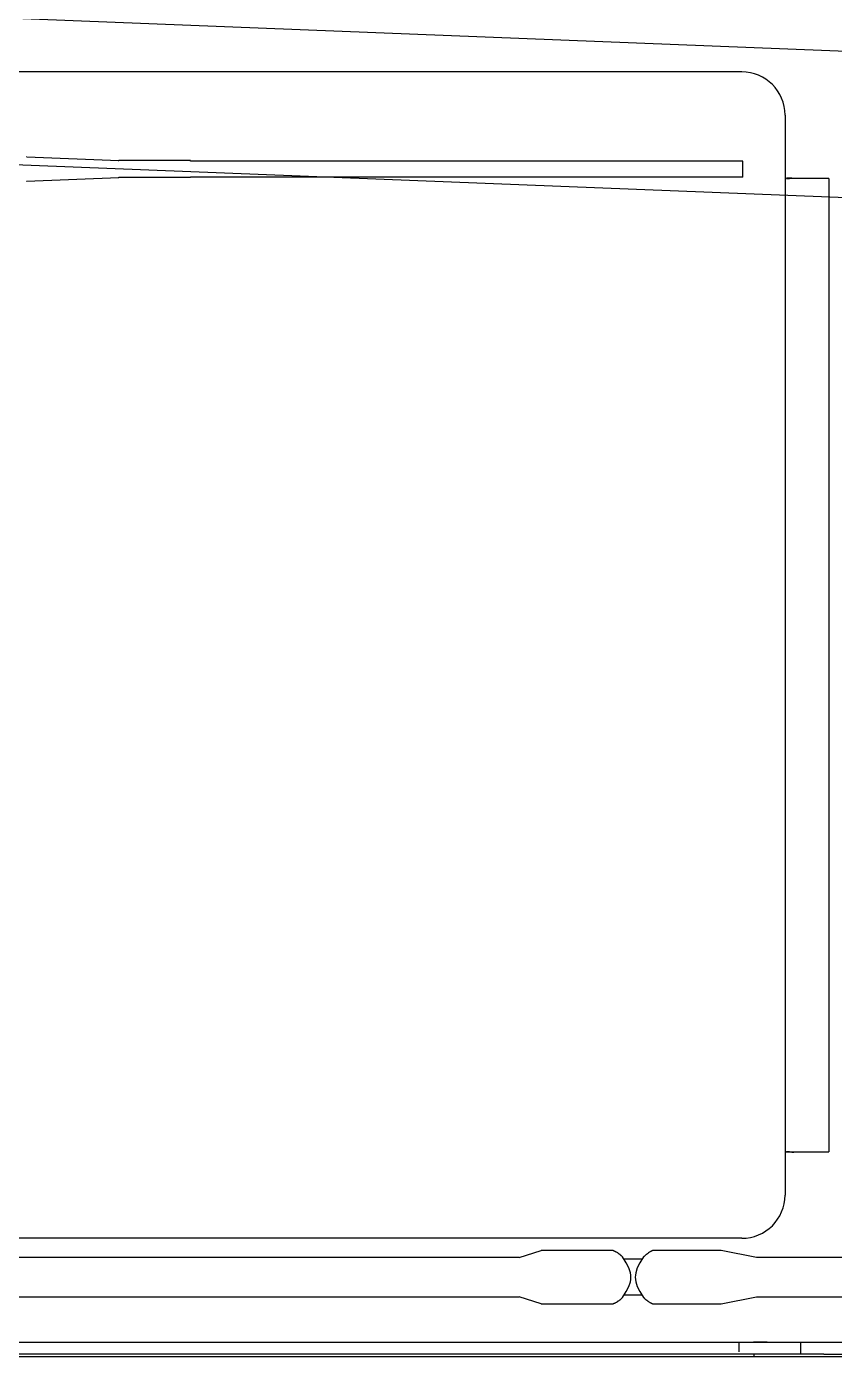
# Model space of a CAD drawing. Header units: millimetres. Extents: x -2078669 to -1085629, y -5987148 to 310365.
# Drawn here: x -1710502 to -1709941, y -2648076 to -2647152 of the extents above; entities that cross this region are included whole.
import ezdxf

# ---------------------------------------------------------------- set-up
doc = ezdxf.new("R2010")
doc.units = ezdxf.units.MM
doc.header["$LTSCALE"] = 500
for name, color, linetype, lineweight in [('D-BGD', 7, 'Continuous', 13), ('D-BYP-STR8', 5, 'Continuous', 25), ('D-BYP-STRB', 5, 'Continuous', 25)]:
    doc.layers.add(name, color=color, linetype=linetype, lineweight=lineweight)

# ---------------------------------------------------------------- blocks, each defined once
blk = doc.blocks.new('河川平面')
at = {"layer": 'D-BGD', "linetype": 'Continuous', "extrusion": (0.879845, 0.091136, 0.466441), "elevation": 1326280.53}
blk.add_lwpolyline([(-2950345.84, -283885.38), (-2934237.47, -284529.77), (-2917933.66, -285106.33)], dxfattribs=at)
blk = doc.blocks.new('A$C4dcfe073')
at = {"layer": 'D-BYP-STRB', "linetype": 'Continuous'}
for p, q in [((4510, 1996.84), (10199.91, 1771.88)), ((4510, 1895.16), (9434.15, 1700.48)), ((6698.43, 1893), (6176.55, 1893)), ((6720.71, 1883.1), (6720.71, 1883)), ((6728.43, 1863), (6728.43, 1113)), ((6202.03, 1833.94), (6201.84, 1833.95)), ((6202.03, 1833.94), (6265.9, 1831.45)), ((6265.51, 1831.45), (6265.9, 1831.45)), ((6315.54, 1831.45), (6265.9, 1831.45)), ((6315.54, 1831.42), (6315.54, 1831.45)), ((6315.56, 1831.39), (6315.54, 1831.42)), ((6315.57, 1831.36), (6315.56, 1831.39)), ((6315.58, 1831.31), (6315.57, 1831.36)), ((6315.59, 1831.25), (6315.58, 1831.31)), ((6315.61, 1831.18), (6315.59, 1831.25)), ((6315.62, 1831.1), (6315.61, 1831.18)), ((6315.63, 1831), (6315.62, 1831.1)), ((6699.22, 1831), (6315.63, 1831)), ((6699.22, 1820), (6699.22, 1831)), ((6201.84, 1817.05), (6265.9, 1819.55)), ((6201.84, 1817.05), (6202.03, 1817.05)), ((6265.51, 1819.54), (6265.9, 1819.55)), ((6315.54, 1819.55), (6265.9, 1819.55)), ((6315.54, 1819.57), (6315.56, 1819.6)), ((6315.54, 1819.55), (6315.54, 1819.57)), ((6315.56, 1819.6), (6315.57, 1819.64)), ((6315.57, 1819.64), (6315.58, 1819.68)), ((6315.58, 1819.68), (6315.59, 1819.74)), ((6315.59, 1819.74), (6315.61, 1819.81)), ((6315.61, 1819.81), (6315.62, 1819.89)), ((6315.62, 1819.89), (6315.63, 1820)), ((6699.22, 1820), (6315.63, 1820)), ((6733.14, 1819.1), (6729.41, 1819.1)), ((6729.41, 1819.1), (6729.41, 1819)), ((6729.41, 1819), (6731.65, 1819)), ((6730.94, 1819), (6730.94, 1819.1)), ((6735.12, 1819), (6731.65, 1819)), ((6733.14, 1819.1), (6734.67, 1819.1)), ((6743.13, 1819), (6735.12, 1819)), ((6757.07, 1819), (6743.13, 1819)), ((6758.81, 1819), (6757.07, 1819)), ((6758.81, 1819), (6758.81, 1143)), ((6728.43, 1143), (6743.13, 1143)), ((6731.65, 1143), (6729.41, 1143)), ((6729.41, 1143), (6729.41, 1142.9)), ((6730.94, 1142.9), (6730.94, 1143)), ((6731.65, 1143), (6735.12, 1143)), ((6733.14, 1142.9), (6734.67, 1142.9)), ((6743.13, 1143), (6757.07, 1143)), ((6757.07, 1143), (6758.81, 1143)), ((6698.43, 1083), (5902.22, 1083)), ((6543.83, 1069.6), (6559.01, 1074.5)), ((6559, 1074.5), (6559, 1074.5)), ((6559, 1074.5), (6559, 1074.5)), ((6559, 1074.5), (6559, 1074.5)), ((6559, 1074.5), (6559, 1074.5)), ((6559, 1074.5), (6559, 1074.5)), ((6559, 1074.5), (6559, 1074.5)), ((6559, 1074.5), (6559, 1074.5)), ((6559, 1074.5), (6559, 1074.5)), ((6559, 1074.5), (6559.01, 1074.5)), ((6608.83, 1074.5), (6559.01, 1074.5)), ((6559.01, 1074.5), (6559.01, 1074.5)), ((6559.01, 1074.5), (6559.01, 1074.5)), ((6559.01, 1074.5), (6559.01, 1074.5)), ((6559.01, 1074.5), (6559.01, 1074.5)), ((6559.01, 1074.5), (6559.01, 1074.5)), ((6559.01, 1074.5), (6559.01, 1074.5)), ((6559.01, 1074.5), (6559.01, 1074.5)), ((6608.84, 1074.5), (6608.83, 1074.5)), ((6608.83, 1074.5), (6608.83, 1074.5)), ((6608.85, 1074.5), (6608.84, 1074.5)), ((6608.84, 1074.5), (6608.84, 1074.5)), ((6608.84, 1074.5), (6608.84, 1074.5)), ((6608.85, 1074.49), (6608.85, 1074.5)), ((6608.86, 1074.49), (6608.85, 1074.49)), ((6608.87, 1074.49), (6608.86, 1074.49)), ((6608.86, 1074.49), (6608.86, 1074.49)), ((6608.86, 1074.49), (6608.86, 1074.49)), ((6608.88, 1074.49), (6608.87, 1074.49)), ((6608.87, 1074.49), (6608.87, 1074.49)), ((6608.89, 1074.49), (6608.88, 1074.49)), ((6608.88, 1074.49), (6608.88, 1074.49)), ((6608.9, 1074.48), (6608.89, 1074.49)), ((6608.91, 1074.48), (6608.9, 1074.48)), ((6608.92, 1074.48), (6608.91, 1074.48)), ((6608.93, 1074.47), (6608.92, 1074.48)), ((6608.95, 1074.47), (6608.93, 1074.47)), ((6608.96, 1074.46), (6608.95, 1074.47)), ((6608.98, 1074.45), (6608.96, 1074.46)), ((6609, 1074.45), (6608.98, 1074.45)), ((6609.01, 1074.44), (6609, 1074.45)), ((6609.03, 1074.44), (6609.01, 1074.44)), ((6609.09, 1074.41), (6609.03, 1074.44)), ((6609.1, 1074.41), (6609.09, 1074.41)), ((6609.12, 1074.4), (6609.1, 1074.41)), ((6609.19, 1074.38), (6609.12, 1074.4)), ((6609.21, 1074.37), (6609.19, 1074.38)), ((6609.23, 1074.36), (6609.21, 1074.37)), ((6609.26, 1074.35), (6609.23, 1074.36)), ((6609.28, 1074.34), (6609.26, 1074.35)), ((6609.31, 1074.33), (6609.28, 1074.34)), ((6609.33, 1074.32), (6609.31, 1074.33)), ((6609.36, 1074.31), (6609.33, 1074.32)), ((6609.38, 1074.3), (6609.36, 1074.31)), ((6609.47, 1074.26), (6609.38, 1074.3)), ((6609.48, 1074.26), (6609.47, 1074.26)), ((6609.49, 1074.25), (6609.48, 1074.26)), ((6609.58, 1074.21), (6609.49, 1074.25)), ((6609.6, 1074.2), (6609.58, 1074.21)), ((6609.63, 1074.19), (6609.6, 1074.2)), ((6609.66, 1074.18), (6609.63, 1074.19)), ((6609.68, 1074.17), (6609.66, 1074.18)), ((6609.71, 1074.16), (6609.68, 1074.17)), ((6609.74, 1074.14), (6609.71, 1074.16)), ((6609.77, 1074.13), (6609.74, 1074.14)), ((6609.79, 1074.12), (6609.77, 1074.13)), ((6609.89, 1074.08), (6609.79, 1074.12)), ((6609.9, 1074.07), (6609.89, 1074.08)), ((6609.91, 1074.07), (6609.9, 1074.07)), ((6610.01, 1074.02), (6609.91, 1074.07)), ((6610.04, 1074.01), (6610.01, 1074.02)), ((6610.06, 1074), (6610.04, 1074.01)), ((6610.09, 1073.99), (6610.06, 1074)), ((6610.12, 1073.97), (6610.09, 1073.99)), ((6610.15, 1073.96), (6610.12, 1073.97)), ((6610.18, 1073.95), (6610.15, 1073.96)), ((6610.21, 1073.93), (6610.18, 1073.95)), ((6610.24, 1073.92), (6610.21, 1073.93)), ((6610.4, 1073.84), (6610.24, 1073.92)), ((6610.46, 1073.81), (6610.4, 1073.84)), ((6610.48, 1073.8), (6610.46, 1073.81)), ((6610.68, 1073.7), (6610.48, 1073.8)), ((6610.99, 1073.54), (6610.68, 1073.7)), ((6611.13, 1073.46), (6610.99, 1073.54)), ((6611.16, 1073.44), (6611.13, 1073.46)), ((6611.36, 1073.34), (6611.16, 1073.44)), ((6611.45, 1073.29), (6611.36, 1073.34)), ((6611.82, 1073.08), (6611.45, 1073.29)), ((6611.87, 1073.05), (6611.82, 1073.08)), ((6612.05, 1072.94), (6611.87, 1073.05)), ((6612.13, 1072.88), (6612.05, 1072.94)), ((6612.24, 1072.82), (6612.13, 1072.88)), ((6612.35, 1072.74), (6612.24, 1072.82)), ((6612.48, 1072.66), (6612.35, 1072.74)), ((6612.61, 1072.58), (6612.48, 1072.66)), ((6612.74, 1072.49), (6612.61, 1072.58)), ((6612.86, 1072.41), (6612.74, 1072.49)), ((6612.97, 1072.34), (6612.86, 1072.41)), ((6613.36, 1072.06), (6612.97, 1072.34)), ((6613.42, 1072.02), (6613.36, 1072.06)), ((6613.48, 1071.97), (6613.42, 1072.02)), ((6613.87, 1071.68), (6613.48, 1071.97)), ((6632.4, 1071.98), (6632.18, 1071.82)), ((6632.63, 1072.15), (6632.4, 1071.98)), ((6632.87, 1072.33), (6632.63, 1072.15)), ((6633.11, 1072.5), (6632.87, 1072.33)), ((6633.34, 1072.66), (6633.11, 1072.5)), ((6633.55, 1072.81), (6633.34, 1072.66)), ((6633.73, 1072.94), (6633.55, 1072.81)), ((6634.31, 1073.3), (6633.73, 1072.94)), ((6634.38, 1073.34), (6634.31, 1073.3)), ((6634.82, 1073.59), (6634.38, 1073.34)), ((6635.01, 1073.7), (6634.82, 1073.59)), ((6635.07, 1073.74), (6635.01, 1073.7)), ((6635.13, 1073.77), (6635.07, 1073.74)), ((6635.18, 1073.8), (6635.13, 1073.77)), ((6635.23, 1073.82), (6635.18, 1073.8)), ((6635.27, 1073.85), (6635.23, 1073.82)), ((6635.32, 1073.87), (6635.27, 1073.85)), ((6635.36, 1073.89), (6635.32, 1073.87)), ((6635.41, 1073.92), (6635.36, 1073.89)), ((6635.46, 1073.94), (6635.41, 1073.92)), ((6635.51, 1073.97), (6635.46, 1073.94)), ((6635.57, 1074), (6635.51, 1073.97)), ((6635.62, 1074.02), (6635.57, 1074)), ((6635.68, 1074.05), (6635.62, 1074.02)), ((6635.73, 1074.08), (6635.68, 1074.05)), ((6635.78, 1074.1), (6635.73, 1074.08)), ((6635.82, 1074.12), (6635.78, 1074.1)), ((6635.99, 1074.21), (6635.82, 1074.12)), ((6636, 1074.21), (6635.99, 1074.21)), ((6636.04, 1074.23), (6636, 1074.21)), ((6636.18, 1074.3), (6636.04, 1074.23)), ((6636.32, 1074.37), (6636.18, 1074.3)), ((6636.34, 1074.38), (6636.32, 1074.37)), ((6636.4, 1074.41), (6636.34, 1074.38)), ((6636.41, 1074.41), (6636.4, 1074.41)), ((6636.47, 1074.44), (6636.41, 1074.41)), ((6636.41, 1074.41), (6636.41, 1074.41)), ((6636.48, 1074.44), (6636.47, 1074.44)), ((6636.49, 1074.45), (6636.48, 1074.44)), ((6636.5, 1074.45), (6636.49, 1074.45)), ((6636.51, 1074.46), (6636.5, 1074.45)), ((6636.52, 1074.47), (6636.51, 1074.46)), ((6636.53, 1074.47), (6636.52, 1074.47)), ((6636.54, 1074.48), (6636.53, 1074.47)), ((6636.55, 1074.48), (6636.54, 1074.48)), ((6636.57, 1074.49), (6636.55, 1074.48)), ((6636.58, 1074.49), (6636.57, 1074.49)), ((6636.57, 1074.49), (6636.57, 1074.49)), ((6636.59, 1074.5), (6636.58, 1074.5)), ((6636.58, 1074.5), (6636.58, 1074.5)), ((6636.58, 1074.5), (6636.58, 1074.5)), ((6636.58, 1074.5), (6636.58, 1074.5)), ((6636.58, 1074.5), (6636.58, 1074.5)), ((6636.58, 1074.5), (6636.58, 1074.49)), ((6636.58, 1074.49), (6636.58, 1074.49)), ((6684.12, 1074.5), (6636.59, 1074.5)), ((6708.58, 1069.6), (6684.12, 1074.5)), ((6202.57, 1069.6), (6156.89, 1069.6)), ((6247.54, 1069.6), (6202.57, 1069.6)), ((6291.08, 1069.6), (6247.54, 1069.6)), ((6332.47, 1069.6), (6291.08, 1069.6)), ((6370.99, 1069.6), (6332.47, 1069.6)), ((6405.94, 1069.6), (6370.99, 1069.6)), ((6436.59, 1069.6), (6405.94, 1069.6)), ((6462.24, 1069.6), (6436.59, 1069.6)), ((6464.16, 1069.6), (6462.24, 1069.6)), ((6466.45, 1069.6), (6464.16, 1069.6)), ((6469.04, 1069.6), (6466.45, 1069.6)), ((6471.87, 1069.6), (6469.04, 1069.6)), ((6474.87, 1069.6), (6471.87, 1069.6)), ((6477.98, 1069.6), (6474.87, 1069.6)), ((6481.14, 1069.6), (6477.98, 1069.6)), ((6484.27, 1069.6), (6481.14, 1069.6)), ((6487.33, 1069.6), (6484.27, 1069.6)), ((6490.26, 1069.6), (6487.33, 1069.6)), ((6493.05, 1069.6), (6490.26, 1069.6)), ((6495.66, 1069.6), (6493.05, 1069.6)), ((6498.05, 1069.6), (6495.66, 1069.6)), ((6500.19, 1069.6), (6498.05, 1069.6)), ((6502.06, 1069.6), (6500.19, 1069.6)), ((6503.61, 1069.6), (6502.06, 1069.6)), ((6543.83, 1069.6), (6503.61, 1069.6)), ((6613.98, 1071.59), (6613.87, 1071.68)), ((6614.09, 1071.5), (6613.98, 1071.59)), ((6614.21, 1071.4), (6614.09, 1071.5)), ((6614.33, 1071.3), (6614.21, 1071.4)), ((6614.45, 1071.2), (6614.33, 1071.3)), ((6614.57, 1071.1), (6614.45, 1071.2)), ((6614.68, 1071.01), (6614.57, 1071.1)), ((6614.78, 1070.92), (6614.68, 1071.01)), ((6615.21, 1070.53), (6614.78, 1070.92)), ((6615.22, 1070.52), (6615.21, 1070.53)), ((6615.27, 1070.47), (6615.22, 1070.52)), ((6615.33, 1070.41), (6615.27, 1070.47)), ((6615.39, 1070.36), (6615.33, 1070.41)), ((6615.45, 1070.3), (6615.39, 1070.36)), ((6615.5, 1070.24), (6615.45, 1070.3)), ((6615.56, 1070.19), (6615.5, 1070.24)), ((6615.61, 1070.14), (6615.56, 1070.19)), ((6615.65, 1070.1), (6615.61, 1070.14)), ((6618.25, 1066.04), (6615.65, 1070.1)), ((6629.16, 1068.5), (6616.73, 1068.5)), ((6620.02, 1062.47), (6618.25, 1066.04)), ((6627.64, 1066.04), (6625.87, 1062.47)), ((6630.24, 1070.1), (6627.64, 1066.04)), ((6630.32, 1070.18), (6630.24, 1070.1)), ((6630.42, 1070.27), (6630.32, 1070.18)), ((6630.53, 1070.38), (6630.42, 1070.27)), ((6630.65, 1070.49), (6630.53, 1070.38)), ((6630.77, 1070.6), (6630.65, 1070.49)), ((6630.88, 1070.71), (6630.77, 1070.6)), ((6631, 1070.82), (6630.88, 1070.71)), ((6631.1, 1070.92), (6631, 1070.82)), ((6631.13, 1070.95), (6631.1, 1070.92)), ((6631.52, 1071.3), (6631.13, 1070.95)), ((6631.98, 1071.68), (6631.52, 1071.3)), ((6632.18, 1071.82), (6631.98, 1071.68)), ((6721.94, 1069.6), (6708.58, 1069.6)), ((6888.74, 1069.6), (6721.94, 1069.6)), ((6621.1, 1059.11), (6620.02, 1062.47)), ((6621.37, 1057.52), (6621.1, 1059.11)), ((6621.1, 1052.89), (6621.37, 1054.48)), ((6621.46, 1056), (6621.37, 1057.52)), ((6621.37, 1054.48), (6621.46, 1056)), ((6624.52, 1057.52), (6624.43, 1056)), ((6624.43, 1056), (6624.52, 1054.48)), ((6624.79, 1059.11), (6624.52, 1057.52)), ((6624.52, 1054.48), (6624.79, 1052.89)), ((6625.87, 1062.47), (6624.79, 1059.11)), ((6615.65, 1041.9), (6618.25, 1045.96)), ((6618.25, 1045.96), (6620.02, 1049.53)), ((6620.02, 1049.53), (6621.1, 1052.89)), ((6624.79, 1052.89), (6625.87, 1049.53)), ((6625.87, 1049.53), (6627.64, 1045.96)), ((6627.64, 1045.96), (6630.24, 1041.9)), ((6156.89, 1042.4), (6202.57, 1042.4)), ((6202.57, 1042.4), (6247.54, 1042.4)), ((6247.54, 1042.4), (6291.08, 1042.4)), ((6291.08, 1042.4), (6332.47, 1042.4)), ((6332.47, 1042.4), (6370.99, 1042.4)), ((6370.99, 1042.4), (6405.94, 1042.4)), ((6405.94, 1042.4), (6436.59, 1042.4)), ((6436.59, 1042.4), (6462.24, 1042.4)), ((6462.24, 1042.4), (6464.16, 1042.4)), ((6464.16, 1042.4), (6466.45, 1042.4)), ((6466.45, 1042.4), (6469.04, 1042.4)), ((6469.04, 1042.4), (6471.87, 1042.4)), ((6471.87, 1042.4), (6474.87, 1042.4)), ((6474.87, 1042.4), (6477.98, 1042.4)), ((6477.98, 1042.4), (6481.14, 1042.4)), ((6481.14, 1042.4), (6484.27, 1042.4)), ((6484.27, 1042.4), (6487.33, 1042.4)), ((6487.33, 1042.4), (6490.26, 1042.4)), ((6490.26, 1042.4), (6493.05, 1042.4)), ((6493.05, 1042.4), (6495.66, 1042.4)), ((6495.66, 1042.4), (6498.05, 1042.4)), ((6498.05, 1042.4), (6500.19, 1042.4)), ((6500.19, 1042.4), (6502.06, 1042.4)), ((6502.06, 1042.4), (6503.61, 1042.4)), ((6503.61, 1042.4), (6543.8, 1042.4)), ((6559.01, 1037.5), (6543.8, 1042.4)), ((6559.01, 1037.5), (6608.83, 1037.5)), ((6608.83, 1037.5), (6608.83, 1037.5)), ((6608.83, 1037.5), (6608.84, 1037.5)), ((6608.84, 1037.5), (6608.84, 1037.5)), ((6608.84, 1037.5), (6608.84, 1037.5)), ((6608.84, 1037.5), (6608.85, 1037.5)), ((6608.85, 1037.5), (6608.86, 1037.51)), ((6608.85, 1037.5), (6608.85, 1037.5)), ((6608.86, 1037.51), (6608.91, 1037.52)), ((6608.86, 1037.51), (6608.86, 1037.51)), ((6608.86, 1037.51), (6608.86, 1037.51)), ((6608.91, 1037.52), (6608.92, 1037.52)), ((6608.92, 1037.52), (6608.93, 1037.53)), ((6608.93, 1037.53), (6608.95, 1037.53)), ((6608.95, 1037.53), (6608.96, 1037.54)), ((6608.96, 1037.54), (6608.98, 1037.55)), ((6608.98, 1037.55), (6609, 1037.55)), ((6609, 1037.55), (6609.01, 1037.56)), ((6609.01, 1037.56), (6609.03, 1037.56)), ((6609.03, 1037.56), (6609.09, 1037.59)), ((6609.09, 1037.59), (6609.1, 1037.59)), ((6609.1, 1037.59), (6609.12, 1037.6)), ((6609.12, 1037.6), (6609.19, 1037.62)), ((6609.19, 1037.62), (6609.21, 1037.63)), ((6609.21, 1037.63), (6609.23, 1037.64)), ((6609.23, 1037.64), (6609.25, 1037.65)), ((6609.25, 1037.65), (6609.27, 1037.66)), ((6609.27, 1037.66), (6609.3, 1037.67)), ((6609.3, 1037.67), (6609.33, 1037.68)), ((6609.33, 1037.68), (6609.35, 1037.69)), ((6609.35, 1037.69), (6609.38, 1037.7)), ((6609.38, 1037.7), (6609.54, 1037.77)), ((6609.54, 1037.77), (6609.58, 1037.79)), ((6609.58, 1037.79), (6609.59, 1037.79)), ((6609.59, 1037.79), (6609.79, 1037.88)), ((6609.79, 1037.88), (6609.84, 1037.9)), ((6609.84, 1037.9), (6609.89, 1037.92)), ((6609.89, 1037.92), (6609.95, 1037.95)), ((6609.95, 1037.95), (6610.01, 1037.98)), ((6610.01, 1037.98), (6610.07, 1038)), ((6610.07, 1038), (6610.13, 1038.03)), ((6610.13, 1038.03), (6610.19, 1038.06)), ((6610.19, 1038.06), (6610.24, 1038.08)), ((6610.24, 1038.08), (6610.29, 1038.11)), ((6610.29, 1038.11), (6610.34, 1038.13)), ((6610.34, 1038.13), (6610.39, 1038.15)), ((6610.39, 1038.15), (6610.44, 1038.18)), ((6610.44, 1038.18), (6610.49, 1038.2)), ((6610.49, 1038.2), (6610.55, 1038.23)), ((6610.55, 1038.23), (6610.61, 1038.26)), ((6610.61, 1038.26), (6610.68, 1038.3)), ((6610.68, 1038.3), (6610.9, 1038.42)), ((6610.9, 1038.42), (6611.36, 1038.66)), ((6611.36, 1038.66), (6611.44, 1038.7)), ((6611.44, 1038.7), (6612.05, 1039.06)), ((6612.05, 1039.06), (6612.24, 1039.19)), ((6612.24, 1039.19), (6612.46, 1039.34)), ((6612.46, 1039.34), (6612.7, 1039.5)), ((6612.7, 1039.5), (6612.95, 1039.67)), ((6612.95, 1039.67), (6613.2, 1039.85)), ((6613.2, 1039.85), (6613.44, 1040.02)), ((6613.44, 1040.02), (6613.67, 1040.18)), ((6613.67, 1040.18), (6613.87, 1040.32)), ((6613.87, 1040.32), (6614.36, 1040.7)), ((6614.36, 1040.7), (6614.75, 1041.05)), ((6614.75, 1041.05), (6614.78, 1041.08)), ((6614.78, 1041.08), (6614.88, 1041.18)), ((6614.88, 1041.18), (6615, 1041.29)), ((6615, 1041.29), (6615.12, 1041.4)), ((6615.12, 1041.4), (6615.24, 1041.51)), ((6615.24, 1041.51), (6615.35, 1041.62)), ((6615.35, 1041.62), (6615.46, 1041.73)), ((6615.46, 1041.73), (6615.56, 1041.82)), ((6615.56, 1041.82), (6615.65, 1041.9)), ((6629.16, 1043.5), (6616.73, 1043.5)), ((6630.24, 1041.9), (6630.28, 1041.86)), ((6630.28, 1041.86), (6630.33, 1041.81)), ((6630.33, 1041.81), (6630.38, 1041.76)), ((6630.38, 1041.76), (6630.44, 1041.7)), ((6630.44, 1041.7), (6630.5, 1041.64)), ((6630.5, 1041.64), (6630.56, 1041.59)), ((6630.56, 1041.59), (6630.62, 1041.53)), ((6630.62, 1041.53), (6630.67, 1041.48)), ((6630.67, 1041.48), (6630.68, 1041.47)), ((6630.68, 1041.47), (6631.1, 1041.08)), ((6631.1, 1041.08), (6631.2, 1040.99)), ((6631.2, 1040.99), (6631.31, 1040.9)), ((6631.31, 1040.9), (6631.42, 1040.8)), ((6631.42, 1040.8), (6631.54, 1040.7)), ((6631.54, 1040.7), (6631.66, 1040.6)), ((6631.66, 1040.6), (6631.78, 1040.5)), ((6631.78, 1040.5), (6631.89, 1040.41)), ((6631.89, 1040.41), (6631.98, 1040.32)), ((6631.98, 1040.32), (6632.36, 1040.03)), ((6632.36, 1040.03), (6632.42, 1039.98)), ((6632.42, 1039.98), (6632.48, 1039.94)), ((6632.48, 1039.94), (6632.86, 1039.66)), ((6632.86, 1039.66), (6632.96, 1039.59)), ((6632.96, 1039.59), (6633.08, 1039.51)), ((6633.08, 1039.51), (6633.2, 1039.42)), ((6633.2, 1039.42), (6633.32, 1039.34)), ((6633.32, 1039.34), (6633.44, 1039.26)), ((6633.44, 1039.26), (6633.55, 1039.18)), ((6633.55, 1039.18), (6633.65, 1039.12)), ((6633.65, 1039.12), (6633.73, 1039.06)), ((6633.73, 1039.06), (6633.9, 1038.95)), ((6633.9, 1038.95), (6633.95, 1038.92)), ((6633.95, 1038.92), (6634.29, 1038.71)), ((6634.29, 1038.71), (6634.38, 1038.66)), ((6634.38, 1038.66), (6634.56, 1038.56)), ((6634.56, 1038.56), (6634.59, 1038.54)), ((6634.59, 1038.54), (6634.73, 1038.46)), ((6634.73, 1038.46), (6635.01, 1038.3)), ((6635.01, 1038.3), (6635.19, 1038.2)), ((6635.19, 1038.2), (6635.21, 1038.19)), ((6635.21, 1038.19), (6635.26, 1038.16)), ((6635.26, 1038.16), (6635.41, 1038.08)), ((6635.41, 1038.08), (6635.44, 1038.07)), ((6635.44, 1038.07), (6635.47, 1038.05)), ((6635.47, 1038.05), (6635.49, 1038.04)), ((6635.49, 1038.04), (6635.52, 1038.03)), ((6635.52, 1038.03), (6635.55, 1038.01)), ((6635.55, 1038.01), (6635.57, 1038)), ((6635.57, 1038), (6635.6, 1037.99)), ((6635.6, 1037.99), (6635.62, 1037.98)), ((6635.62, 1037.98), (6635.71, 1037.93)), ((6635.71, 1037.93), (6635.72, 1037.93)), ((6635.72, 1037.93), (6635.73, 1037.92)), ((6635.73, 1037.92), (6635.82, 1037.88)), ((6635.82, 1037.88), (6635.84, 1037.87)), ((6635.84, 1037.87), (6635.86, 1037.86)), ((6635.86, 1037.86), (6635.89, 1037.84)), ((6635.89, 1037.84), (6635.91, 1037.83)), ((6635.91, 1037.83), (6635.94, 1037.82)), ((6635.94, 1037.82), (6635.96, 1037.81)), ((6635.96, 1037.81), (6635.98, 1037.8)), ((6635.98, 1037.8), (6636, 1037.79)), ((6636, 1037.79), (6636.08, 1037.75)), ((6636.08, 1037.75), (6636.09, 1037.74)), ((6636.09, 1037.74), (6636.1, 1037.74)), ((6636.1, 1037.74), (6636.18, 1037.7)), ((6636.18, 1037.7), (6636.31, 1037.64)), ((6636.31, 1037.64), (6636.34, 1037.62)), ((6636.34, 1037.62), (6636.4, 1037.59)), ((6636.4, 1037.59), (6636.41, 1037.59)), ((6636.41, 1037.59), (6636.41, 1037.59)), ((6636.41, 1037.59), (6636.47, 1037.56)), ((6636.47, 1037.56), (6636.48, 1037.56)), ((6636.48, 1037.56), (6636.49, 1037.55)), ((6636.49, 1037.55), (6636.5, 1037.55)), ((6636.5, 1037.55), (6636.51, 1037.54)), ((6636.51, 1037.54), (6636.52, 1037.53)), ((6636.52, 1037.53), (6636.53, 1037.53)), ((6636.53, 1037.53), (6636.54, 1037.52)), ((6636.54, 1037.52), (6636.55, 1037.52)), ((6636.55, 1037.52), (6636.56, 1037.52)), ((6636.56, 1037.52), (6636.56, 1037.51)), ((6636.56, 1037.51), (6636.57, 1037.51)), ((6636.57, 1037.51), (6636.57, 1037.51)), ((6636.57, 1037.51), (6636.57, 1037.51)), ((6636.57, 1037.51), (6636.57, 1037.51)), ((6636.57, 1037.51), (6636.57, 1037.51)), ((6636.57, 1037.51), (6636.57, 1037.51)), ((6636.57, 1037.51), (6636.58, 1037.51)), ((6636.58, 1037.51), (6636.58, 1037.5)), ((6636.58, 1037.5), (6636.58, 1037.5)), ((6636.58, 1037.5), (6636.58, 1037.5)), ((6636.58, 1037.5), (6636.58, 1037.5)), ((6636.58, 1037.5), (6636.58, 1037.5)), ((6636.58, 1037.5), (6636.58, 1037.5)), ((6636.58, 1037.5), (6636.59, 1037.5)), ((6636.59, 1037.5), (6684.12, 1037.5)), ((6684.12, 1037.5), (6708.57, 1042.4)), ((6687.25, 1037.95), (6687.24, 1037.95)), ((6687.24, 1037.95), (6687.24, 1037.95)), ((6687.26, 1037.95), (6687.25, 1037.95)), ((6687.25, 1037.95), (6687.25, 1037.95)), ((6687.27, 1037.95), (6687.26, 1037.95)), ((6687.28, 1037.95), (6687.27, 1037.95)), ((6687.29, 1037.95), (6687.28, 1037.95)), ((6687.3, 1037.95), (6687.29, 1037.95)), ((6687.31, 1037.95), (6687.3, 1037.95)), ((6687.32, 1037.95), (6687.31, 1037.95)), ((6687.31, 1037.95), (6687.31, 1037.95)), ((6687.33, 1037.95), (6687.32, 1037.95)), ((6687.34, 1037.95), (6687.33, 1037.95)), ((6687.35, 1037.95), (6687.34, 1037.95)), ((6687.36, 1037.95), (6687.35, 1037.95)), ((6687.35, 1037.95), (6687.35, 1037.95)), ((6687.36, 1037.86), (6687.35, 1037.86)), ((6687.36, 1037.95), (6687.36, 1037.95)), ((6687.36, 1037.95), (6687.36, 1037.94)), ((6687.36, 1037.94), (6687.36, 1037.94)), ((6687.36, 1037.94), (6687.36, 1037.93)), ((6687.36, 1037.93), (6687.36, 1037.92)), ((6687.36, 1037.92), (6687.36, 1037.92)), ((6687.36, 1037.92), (6687.36, 1037.91)), ((6687.36, 1037.91), (6687.36, 1037.9)), ((6687.36, 1037.9), (6687.36, 1037.9)), ((6687.36, 1037.9), (6687.36, 1037.89)), ((6687.36, 1037.89), (6687.36, 1037.88)), ((6687.36, 1037.88), (6687.36, 1037.88)), ((6687.36, 1037.88), (6687.36, 1037.87)), ((6687.36, 1037.87), (6687.36, 1037.86)), ((6687.36, 1037.86), (6687.36, 1037.86)), ((6708.57, 1042.4), (7108.18, 1042.4)), ((5846.09, 1011), (6682.4, 1011)), ((6682.4, 1011), (6682.81, 1011)), ((6682.81, 1011), (6682.81, 1011)), ((6682.81, 1011), (6682.82, 1011)), ((6682.82, 1011), (6682.83, 1011)), ((6682.83, 1011), (6682.83, 1011)), ((6682.83, 1011), (6682.84, 1011)), ((6682.84, 1011), (6682.85, 1011)), ((6682.85, 1011), (6682.85, 1011)), ((6682.85, 1011), (6682.86, 1011)), ((6682.86, 1011), (6682.88, 1011)), ((6682.88, 1011), (6682.91, 1011)), ((6682.91, 1011), (6683.02, 1011)), ((6683.02, 1011), (6683.03, 1011)), ((6683.03, 1011), (6683.04, 1011)), ((6683.04, 1011), (6683.16, 1011)), ((6683.16, 1011), (6683.19, 1011)), ((6683.19, 1011), (6683.23, 1011)), ((6683.23, 1011), (6683.27, 1011)), ((6683.27, 1011), (6683.31, 1011)), ((6683.31, 1011), (6683.35, 1011)), ((6683.35, 1011), (6683.39, 1011)), ((6683.39, 1011), (6683.43, 1011)), ((6683.43, 1011), (6683.47, 1011)), ((6683.47, 1011), (6683.5, 1011)), ((6683.5, 1011), (6683.53, 1011)), ((6683.53, 1011), (6683.56, 1011)), ((6683.56, 1011), (6683.59, 1011)), ((6683.59, 1011), (6683.63, 1011)), ((6683.63, 1011), (6683.67, 1011)), ((6683.67, 1011), (6683.72, 1011)), ((6683.72, 1011), (6683.78, 1011)), ((6683.78, 1011), (6683.86, 1011)), ((6683.86, 1011), (6683.94, 1011)), ((6683.94, 1011), (6684.03, 1011)), ((6684.03, 1011), (6684.13, 1011)), ((6684.13, 1011), (6684.24, 1011)), ((6684.24, 1011), (6684.35, 1011)), ((6684.35, 1011), (6684.45, 1011)), ((6684.45, 1011), (6684.56, 1011)), ((6684.56, 1011), (6684.66, 1011)), ((6684.66, 1011), (6684.77, 1011)), ((6684.77, 1011), (6684.86, 1011)), ((6684.86, 1011), (6684.96, 1011)), ((6684.96, 1011), (6685.06, 1011)), ((6685.06, 1011), (6685.15, 1011)), ((6685.15, 1011), (6685.25, 1011)), ((6685.25, 1011), (6685.34, 1011)), ((6685.34, 1011), (6685.44, 1011)), ((6685.44, 1011), (6685.54, 1011)), ((6685.54, 1011), (6685.65, 1011)), ((6685.65, 1011), (6685.76, 1011)), ((6685.76, 1011), (6685.88, 1011)), ((6685.88, 1011), (6686.01, 1011)), ((6686.01, 1011), (6686.16, 1011)), ((6686.16, 1011), (6686.32, 1011)), ((6686.32, 1011), (6686.49, 1011)), ((6686.49, 1011), (6686.68, 1011)), ((6686.68, 1011), (6686.89, 1011)), ((6686.89, 1011), (6687.12, 1011)), ((6687.12, 1011), (6687.37, 1011)), ((6687.37, 1011), (6687.64, 1011)), ((6687.64, 1011), (6687.94, 1011)), ((6687.94, 1011), (6688.27, 1011)), ((6688.27, 1011), (6688.62, 1011)), ((6688.62, 1011), (6688.99, 1011)), ((6688.99, 1011), (6689.39, 1011)), ((6689.39, 1011), (6689.82, 1011)), ((6689.82, 1011), (6690.26, 1011)), ((6690.26, 1011), (6690.72, 1011)), ((6690.72, 1011), (6691.19, 1011)), ((6691.19, 1011), (6691.68, 1011)), ((6691.68, 1011), (6692.18, 1011)), ((6692.18, 1011), (6692.7, 1011)), ((6692.7, 1011), (6693.24, 1011)), ((6693.24, 1011), (6693.82, 1011)), ((6693.82, 1011), (6694.43, 1011)), ((6694.43, 1011), (6695.08, 1011)), ((6695.08, 1011), (6695.78, 1011)), ((6695.78, 1011), (6696.53, 1011)), ((6696.53, 1011), (6697.35, 1011)), ((6696.55, 1004.2), (6696.55, 1011)), ((6697.35, 1011), (6698.23, 1011)), ((6698.23, 1011), (6699.17, 1011)), ((6699.17, 1011), (6700.18, 1011)), ((6700.18, 1011), (6701.26, 1011)), ((6701.26, 1011), (6702.42, 1011)), ((6702.42, 1011), (6703.64, 1011)), ((6703.64, 1011), (6704.94, 1011)), ((6704.94, 1011), (6707.05, 1011)), ((6716.16, 1011), (6706.55, 1011)), ((6707.05, 1011), (6716.61, 1011)), ((6716.61, 1011), (6718.89, 1011)), ((6718.89, 1011), (6729.09, 1011)), ((6729.09, 1011), (6731.35, 1011)), ((6731.35, 1011), (6733.79, 1011)), ((6733.79, 1011), (6736.32, 1011)), ((6736.32, 1011), (6738.87, 1011)), ((6738.87, 1011), (6741.34, 1011)), ((6739.09, 1011), (6739.09, 1002.6)), ((6741.34, 1011), (6743.66, 1011)), ((6743.66, 1011), (6745.74, 1011)), ((6745.74, 1011), (6747.51, 1011)), ((6747.51, 1011), (6771.29, 1011)), ((6706.74, 1002.6), (5751.2, 1002.6)), ((5751.2, 1001), (6706.74, 1001)), ((6706.74, 1002.6), (6706.74, 1001)), ((6755.47, 1002.6), (6706.74, 1002.6)), ((6706.74, 1001), (6755.47, 1001)), ((6755.47, 1002.6), (7018.06, 1002.6)), ((6755.47, 1001), (7018.06, 1001))]:
    blk.add_line(p, q, dxfattribs=at)
for centre, start, end in [((6698.43, 1863), 0, 90), ((6698.43, 1113), 270, 0)]:
    blk.add_arc(centre, 30, start, end, dxfattribs=at)

msp = doc.modelspace()

# ---------------------------------------------------------------- linework, layer by layer
at = {"layer": 'D-BYP-STR8'}
msp.add_circle((-1712403.83, -2646580.35), 20000, dxfattribs=at)

# ---------------------------------------------------------------- block references
at = {"layer": 'D-BGD'}
msp.add_blockref('河川平面', (-3310965.81, 144500.18), dxfattribs=at)
at = {"layer": 'D-BYP-STR8'}
msp.add_blockref('A$C4dcfe073', (-1716703.83, -2649076.35), dxfattribs=at)

doc.saveas('drawing.dxf')
